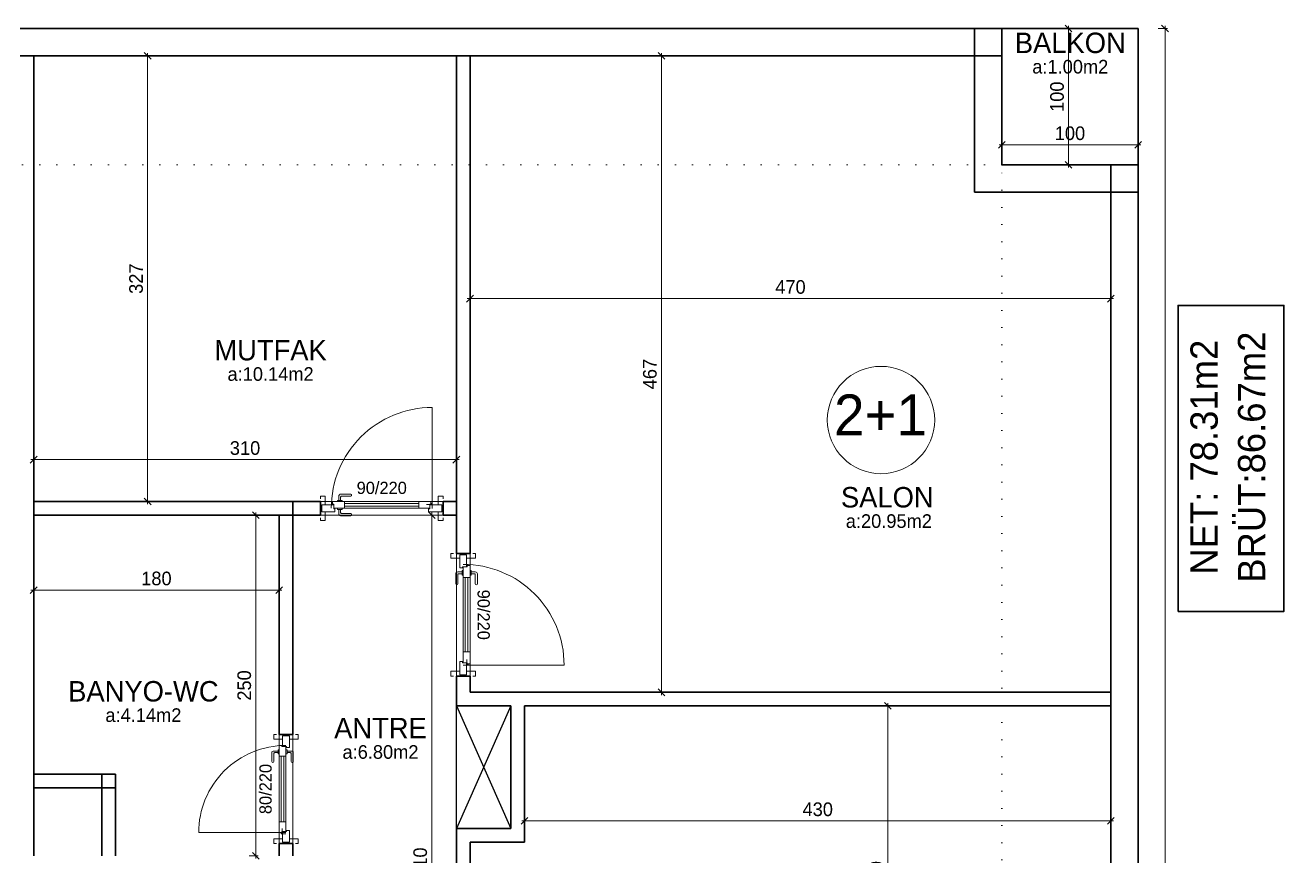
# Model space of a CAD drawing. Header units: centimetres. Extents: x 562865 to 1310255, y -148070 to 32737.
# Drawn here: x 592642 to 593565, y -611 to -2 of the extents above; entities that cross this region are included whole.
import ezdxf
from ezdxf.enums import TextEntityAlignment as Align

# ---------------------------------------------------------------- set-up
doc = ezdxf.new("R2010")
doc.units = ezdxf.units.CM
doc.header["$LTSCALE"] = 2.5
doc.linetypes.add('DOT', pattern=[0.25, 0, -0.25])
doc.layers.get('0').update_dxf_attribs({"color": 86})
for name, color, linetype, lineweight in [('ADAKENARI', 18, 'Continuous', 5), ('DUVAR', 4, 'Continuous', 30), ('duvar-kesim', 7, 'Continuous', 0), ('GÖRÜNÜŞLER', 96, 'Continuous', 25), ('iç ölçü', 106, 'Continuous', 18), ('kapi', 9, 'Continuous', 0)]:
    doc.layers.add(name, color=color, linetype=linetype, lineweight=lineweight)
for name, color, linetype in [('alan', 7, 'Continuous'), ('kapi-yazi', 7, 'Continuous'), ('mahal', 7, 'Continuous')]:
    doc.layers.add(name, color=color, linetype=linetype)
doc.styles.add('PINAR', font='comic.ttf')
doc.dimstyles.new('TEMİZ ÖLÇÜ', dxfattribs={"dimtxt": 10, "dimasz": 5, "dimexe": 1.8, "dimexo": 0.625, "dimgap": 3, "dimtad": 1, "dimdec": 0, "dimrnd": 0.5, "dimzin": 1, "dimdsep": 46, "dimtxsty": 'PINAR', "dimblk": 'OBLIQUE', "dimcen": 0.9, "dimdle": 2, "dimclrd": 256, "dimclre": 256, "dimclrt": 7, "dimadec": 0, "dimazin": 0, "dimtfac": 1, "dimtdec": 0, "dimtofl": 0, "dimtmove": 2, "dimatfit": 2, "dimfxl": 10, "dimfxlon": 1, "dimlwd": -1, "dimlwe": -1, "dimarcsym": 0})

# ---------------------------------------------------------------- blocks, each defined once
blk = doc.blocks.new('_Oblique')
at = {"color": 0, "linetype": 'ByBlock', "lineweight": -2}
blk.add_line((-0.5, -0.5), (0.5, 0.5), dxfattribs=at)
blk = doc.blocks.new('*D92')
at = {"layer": 'Defpoints', "color": 0}
for p in [(593254.37, -501.13), (593274.98, -501.13), (593254.37, -751.13)]:
    blk.add_point(p, dxfattribs=at)
at = {"layer": 'iç ölçü'}
for p, q in [((593269.98, -501.13), (593276.78, -501.13)), ((593274.98, -753.13), (593274.98, -499.13)), ((593269.98, -751.13), (593276.78, -751.13))]:
    blk.add_line(p, q, dxfattribs=at)
at = {"layer": 'iç ölçü', "linetype": 'ByBlock', "xscale": 5, "yscale": 5, "zscale": 5}
for p, rotation in [((593274.98, -501.13), 90), ((593274.98, -751.13), 270)]:
    blk.add_blockref('_Oblique', p, dxfattribs=dict(at, rotation=rotation))
at = {"layer": 'iç ölçü', "color": 7, "insert": (593266.506387, -626.13), "char_height": 10, "attachment_point": 5, "rotation": 90, "style": 'PINAR'}
blk.add_mtext('250', dxfattribs=at)
blk = doc.blocks.new('*D93')
at = {"layer": 'Defpoints', "color": 0}
for p in [(593008.58, -552.14), (593438.58, -552.14), (593438.58, -585.47)]:
    blk.add_point(p, dxfattribs=at)
at = {"layer": 'iç ölçü'}
for p, q in [((593008.58, -580.47), (593008.58, -587.27)), ((593438.58, -580.47), (593438.58, -587.27)), ((593006.58, -585.47), (593440.58, -585.47))]:
    blk.add_line(p, q, dxfattribs=at)
at = {"layer": 'iç ölçü', "linetype": 'ByBlock', "xscale": 5, "yscale": 5, "zscale": 5, "rotation": 180}
blk.add_blockref('_Oblique', (593008.58, -585.47), dxfattribs=at)
at = {"layer": 'iç ölçü', "linetype": 'ByBlock', "xscale": 5, "yscale": 5, "zscale": 5}
blk.add_blockref('_Oblique', (593438.58, -585.47), dxfattribs=at)
at = {"layer": 'iç ölçü', "color": 7, "insert": (593223.58, -577.04), "char_height": 10, "attachment_point": 5, "style": 'PINAR'}
blk.add_mtext('430', dxfattribs=at)
blk = doc.blocks.new('*D94')
at = {"layer": 'Defpoints', "color": 0}
for p in [(593082.38, -24.13), (593109.04, -24.13), (593082.38, -491.13)]:
    blk.add_point(p, dxfattribs=at)
at = {"layer": 'iç ölçü'}
for p, q in [((593104.04, -24.13), (593110.84, -24.13)), ((593109.04, -493.13), (593109.04, -22.13)), ((593104.04, -491.13), (593110.84, -491.13))]:
    blk.add_line(p, q, dxfattribs=at)
at = {"layer": 'iç ölçü', "linetype": 'ByBlock', "xscale": 5, "yscale": 5, "zscale": 5}
for p, rotation in [((593109.04, -24.13), 90), ((593109.04, -491.13), 270)]:
    blk.add_blockref('_Oblique', p, dxfattribs=dict(at, rotation=rotation))
at = {"layer": 'iç ölçü', "color": 7, "insert": (593100.52, -257.63), "char_height": 10, "attachment_point": 5, "rotation": 90, "style": 'PINAR'}
blk.add_mtext('467', dxfattribs=at)
blk = doc.blocks.new('*D95')
at = {"layer": 'Defpoints', "color": 0}
for p in [(592968.58, -151.42), (593438.58, -151.42), (593438.58, -202.29)]:
    blk.add_point(p, dxfattribs=at)
at = {"layer": 'iç ölçü'}
for p, q in [((592966.58, -202.29), (593440.58, -202.29)), ((592968.58, -197.29), (592968.58, -204.09)), ((593438.58, -197.29), (593438.58, -204.09))]:
    blk.add_line(p, q, dxfattribs=at)
at = {"layer": 'iç ölçü', "linetype": 'ByBlock', "xscale": 5, "yscale": 5, "zscale": 5, "rotation": 180}
blk.add_blockref('_Oblique', (592968.58, -202.29), dxfattribs=at)
at = {"layer": 'iç ölçü', "linetype": 'ByBlock', "xscale": 5, "yscale": 5, "zscale": 5}
blk.add_blockref('_Oblique', (593438.58, -202.29), dxfattribs=at)
at = {"layer": 'iç ölçü', "color": 7, "insert": (593203.58, -193.79), "char_height": 10, "attachment_point": 5, "style": 'PINAR'}
blk.add_mtext('470', dxfattribs=at)
blk = doc.blocks.new('*D96')
at = {"layer": 'Defpoints', "color": 0}
for p in [(593379.72, -4.13), (593407.52, -4.13), (593379.72, -104.13)]:
    blk.add_point(p, dxfattribs=at)
at = {"layer": 'iç ölçü'}
for p, q in [((593402.52, -4.13), (593409.32, -4.13)), ((593407.52, -106.13), (593407.52, -2.13)), ((593402.52, -104.13), (593409.32, -104.13))]:
    blk.add_line(p, q, dxfattribs=at)
at = {"layer": 'iç ölçü', "linetype": 'ByBlock', "xscale": 5, "yscale": 5, "zscale": 5}
for p, rotation in [((593407.52, -4.13), 90), ((593407.52, -104.13), 270)]:
    blk.add_blockref('_Oblique', p, dxfattribs=dict(at, rotation=rotation))
at = {"layer": 'iç ölçü', "color": 7, "insert": (593399.114046, -54.13), "char_height": 10, "attachment_point": 5, "rotation": 90, "style": 'PINAR'}
blk.add_mtext('100', dxfattribs=at)
blk = doc.blocks.new('*D97')
at = {"layer": 'Defpoints', "color": 0}
for p in [(593358.58, -82.79), (593458.58, -82.79), (593358.58, -89.41)]:
    blk.add_point(p, dxfattribs=at)
at = {"layer": 'iç ölçü'}
for p, q in [((593460.58, -89.41), (593356.58, -89.41)), ((593358.58, -84.41), (593358.58, -91.21)), ((593458.58, -84.41), (593458.58, -91.21))]:
    blk.add_line(p, q, dxfattribs=at)
at = {"layer": 'iç ölçü', "linetype": 'ByBlock', "xscale": 5, "yscale": 5, "zscale": 5, "rotation": 180}
blk.add_blockref('_Oblique', (593358.58, -89.41), dxfattribs=at)
at = {"layer": 'iç ölçü', "linetype": 'ByBlock', "xscale": 5, "yscale": 5, "zscale": 5}
blk.add_blockref('_Oblique', (593458.58, -89.41), dxfattribs=at)
at = {"layer": 'iç ölçü', "color": 7, "insert": (593408.58, -81), "char_height": 10, "attachment_point": 5, "style": 'PINAR'}
blk.add_mtext('100', dxfattribs=at)
blk = doc.blocks.new('*D98')
at = {"layer": 'Defpoints', "color": 0}
for p in [(592732.12, -24.13), (592749.06, -24.13), (592749.06, -351.13)]:
    blk.add_point(p, dxfattribs=at)
at = {"layer": 'iç ölçü'}
for p, q in [((592737.12, -24.13), (592730.32, -24.13)), ((592732.12, -353.13), (592732.12, -22.13)), ((592737.12, -351.13), (592730.32, -351.13))]:
    blk.add_line(p, q, dxfattribs=at)
at = {"layer": 'iç ölçü', "linetype": 'ByBlock', "xscale": 5, "yscale": 5, "zscale": 5}
for p, rotation in [((592732.12, -24.13), 90), ((592732.12, -351.13), 270)]:
    blk.add_blockref('_Oblique', p, dxfattribs=dict(at, rotation=rotation))
at = {"layer": 'iç ölçü', "color": 7, "insert": (592723.7, -187.63), "char_height": 10, "attachment_point": 5, "rotation": 90, "style": 'PINAR'}
blk.add_mtext('327', dxfattribs=at)
blk = doc.blocks.new('*D99')
at = {"layer": 'Defpoints', "color": 0}
for p in [(592648.58, -58.06), (592958.58, -58.06), (592958.58, -320.4)]:
    blk.add_point(p, dxfattribs=at)
at = {"layer": 'iç ölçü'}
for p, q in [((592646.58, -320.4), (592960.58, -320.4)), ((592648.58, -315.4), (592648.58, -322.2)), ((592958.58, -315.4), (592958.58, -322.2))]:
    blk.add_line(p, q, dxfattribs=at)
at = {"layer": 'iç ölçü', "linetype": 'ByBlock', "xscale": 5, "yscale": 5, "zscale": 5, "rotation": 180}
blk.add_blockref('_Oblique', (592648.58, -320.4), dxfattribs=at)
at = {"layer": 'iç ölçü', "linetype": 'ByBlock', "xscale": 5, "yscale": 5, "zscale": 5}
blk.add_blockref('_Oblique', (592958.58, -320.4), dxfattribs=at)
at = {"layer": 'iç ölçü', "color": 7, "insert": (592803.58, -311.97), "char_height": 10, "attachment_point": 5, "style": 'PINAR'}
blk.add_mtext('310', dxfattribs=at)
blk = doc.blocks.new('*D100')
at = {"layer": 'Defpoints', "color": 0}
for p in [(592828.58, -416.13), (592648.58, -432.81), (592828.58, -432.81)]:
    blk.add_point(p, dxfattribs=at)
at = {"layer": 'iç ölçü'}
for p, q in [((592648.58, -421.13), (592648.58, -414.33)), ((592828.58, -421.13), (592828.58, -414.33)), ((592646.58, -416.13), (592830.58, -416.13))]:
    blk.add_line(p, q, dxfattribs=at)
at = {"layer": 'iç ölçü', "linetype": 'ByBlock', "xscale": 5, "yscale": 5, "zscale": 5, "rotation": 180}
blk.add_blockref('_Oblique', (592648.58, -416.13), dxfattribs=at)
at = {"layer": 'iç ölçü', "linetype": 'ByBlock', "xscale": 5, "yscale": 5, "zscale": 5}
blk.add_blockref('_Oblique', (592828.58, -416.13), dxfattribs=at)
at = {"layer": 'iç ölçü', "color": 7, "insert": (592738.58, -407.67), "char_height": 10, "attachment_point": 5, "style": 'PINAR'}
blk.add_mtext('180', dxfattribs=at)
blk = doc.blocks.new('*D101')
at = {"layer": 'Defpoints', "color": 0}
for p in [(592786.11, -361.13), (592786.11, -611.13), (592811.5, -611.13)]:
    blk.add_point(p, dxfattribs=at)
at = {"layer": 'iç ölçü'}
for p, q in [((592811.5, -359.13), (592811.5, -613.13)), ((592806.5, -361.13), (592813.3, -361.13)), ((592806.5, -611.13), (592813.3, -611.13))]:
    blk.add_line(p, q, dxfattribs=at)
at = {"layer": 'iç ölçü', "linetype": 'ByBlock', "xscale": 5, "yscale": 5, "zscale": 5}
for p, rotation in [((592811.5, -361.13), 90), ((592811.5, -611.13), 270)]:
    blk.add_blockref('_Oblique', p, dxfattribs=dict(at, rotation=rotation))
at = {"layer": 'iç ölçü', "color": 7, "insert": (592803.03, -486.13), "char_height": 10, "attachment_point": 5, "rotation": 90, "style": 'PINAR'}
blk.add_mtext('250', dxfattribs=at)
blk = doc.blocks.new('*D103')
at = {"layer": 'Defpoints', "color": 0}
for p in [(592933.58, -361.13), (592940.58, -361.13), (592933.58, -871.13)]:
    blk.add_point(p, dxfattribs=at)
at = {"layer": 'iç ölçü'}
for p, q in [((592940.58, -873.13), (592940.58, -359.13)), ((592935.58, -361.13), (592942.38, -361.13)), ((592935.58, -871.13), (592942.38, -871.13))]:
    blk.add_line(p, q, dxfattribs=at)
at = {"layer": 'iç ölçü', "linetype": 'ByBlock', "xscale": 5, "yscale": 5, "zscale": 5}
for p, rotation in [((592940.58, -361.13), 90), ((592940.58, -871.13), 270)]:
    blk.add_blockref('_Oblique', p, dxfattribs=dict(at, rotation=rotation))
at = {"layer": 'iç ölçü', "color": 7, "insert": (592932.09, -616.13), "char_height": 10, "attachment_point": 5, "rotation": 90, "style": 'PINAR'}
blk.add_mtext('510', dxfattribs=at)
blk = doc.blocks.new('fm-door1')
at = {"linetype": 'Continuous'}
for p, q in [((0, 25), (0, -25)), ((100, 25), (0, 25)), ((79.7, 31.8), (79.7, -0.3)), ((84, 27.6), (127.8, 27.6)), ((90, 50), (910, 50)), ((90, 50), (90, 30)), ((100, 30), (90, 30)), ((100, 30), (100, -5)), ((100, 30), (100, -5)), ((100, 0), (900, 0)), ((190, 50), (190, 0)), ((810, 50), (810, 0)), ((910, 30), (900, 30)), ((900, 30), (900, -5)), ((900, 25), (1000, 25)), ((910, 50), (910, 30)), ((1000, 25), (1000, -25)), ((110, -25), (0, -25)), ((100, -5), (110, -5)), ((110, -5), (100, -5)), ((110, -5), (110, -25)), ((110, -25), (110, -5)), ((890, -25), (890, -5)), ((890, -5), (900, -5)), ((890, -25), (1000, -25))]:
    blk.add_line(p, q, dxfattribs=at)
at = {"color": 8, "linetype": 'Continuous'}
for p, q in [((190, 35), (810, 35)), ((190, 15), (810, 15))]:
    blk.add_line(p, q, dxfattribs=at)
at = {"linetype": 'Continuous'}
for points in [[(857.6, 58.1), (857.6, 88.9, 0.414214), (842.4, 104.1), (758.6, 104.1, 1), (758.6, 88.9), (834.8, 88.9, -0.414214), (842.4, 81.3), (842.4, 58.1)], [(857.6, -8.1), (857.6, -38.9, -0.414214), (842.4, -54.1), (758.6, -54.1, -1), (758.6, -38.9), (834.8, -38.9, 0.414214), (842.4, -31.3), (842.4, -8.1)]]:
    blk.add_lwpolyline(points, format="xyb", dxfattribs=at)
for points in [[(869, 50), (869, 58.1), (831, 58.1), (831, 50)], [(869, 0), (869, -8.1), (831, -8.1), (831, 0)]]:
    blk.add_lwpolyline(points, dxfattribs=at)
blk.add_circle((84, 31.8), 4.26, dxfattribs=at)
blk = doc.blocks.new('*D599')
at = {"layer": 'Defpoints', "color": 0}
for p in [(593458.58, -4.13), (593478.29, -4.13), (593458.58, -2478.13)]:
    blk.add_point(p, dxfattribs=at)
at = {"layer": 'iç ölçü'}
for p, q in [((593473.29, -4.13), (593480.09, -4.13)), ((593478.29, -2480.13), (593478.29, -2.13)), ((593473.29, -2478.13), (593480.09, -2478.13))]:
    blk.add_line(p, q, dxfattribs=at)
at = {"layer": 'iç ölçü', "linetype": 'ByBlock', "xscale": 5, "yscale": 5, "zscale": 5}
for p, rotation in [((593478.29, -4.13), 90), ((593478.29, -2478.13), 270)]:
    blk.add_blockref('_Oblique', p, dxfattribs=dict(at, rotation=rotation))
at = {"layer": 'iç ölçü', "color": 7, "insert": (593469.79, -1241.13), "char_height": 10, "attachment_point": 5, "rotation": 90, "style": 'PINAR'}
blk.add_mtext('2474', dxfattribs=at)

msp = doc.modelspace()

# ---------------------------------------------------------------- linework, layer by layer
at = {"layer": 'ADAKENARI', "color": 2, "linetype": 'DOT', "ltscale": 20}
msp.add_lwpolyline([(593358.58, -104.13), (591918.58, -104.13), (591918.58, -2378.13), (593358.58, -2378.13)], close=True, dxfattribs=at)
at = {"layer": 'DUVAR'}
for p, q in [((593458.58, -4.13), (592638.58, -4.13)), ((593338.58, -124.13), (593338.58, -4.13)), ((593358.58, -104.13), (593358.58, -4.13)), ((593458.58, -2478.13), (593458.58, -4.13)), ((593358.58, -24.13), (592638.58, -24.13)), ((592648.58, -24.13), (592648.58, -611.13)), ((592958.58, -389.25), (592958.58, -24.13)), ((592968.58, -389.25), (592968.58, -24.13)), ((593358.58, -104.13), (593458.58, -104.13)), ((593438.58, -2378.13), (593438.58, -104.13)), ((593338.58, -124.13), (593458.58, -124.13)), ((592858.83, -351.13), (592648.58, -351.13)), ((592838.58, -522.1), (592838.58, -351.13)), ((592858.83, -361.13), (592858.83, -351.13)), ((592958.58, -351.13), (592948.83, -351.13)), ((592948.83, -361.13), (592948.83, -351.13)), ((592858.83, -361.13), (592648.58, -361.13)), ((592828.58, -522.1), (592828.58, -361.13)), ((592958.58, -361.13), (592948.83, -361.13)), ((592958.58, -389.25), (592968.58, -389.25)), ((592958.58, -479.25), (592968.58, -479.25)), ((592958.58, -501.13), (592958.58, -479.25)), ((592968.58, -491.13), (592968.58, -479.25)), ((593438.58, -491.13), (592968.58, -491.13)), ((592998.58, -501.13), (592958.58, -501.13)), ((592998.58, -591.13), (592998.58, -501.13)), ((593438.58, -501.13), (593008.58, -501.13)), ((593008.58, -601.13), (593008.58, -501.13)), ((592838.58, -522.1), (592828.58, -522.1)), ((592648.58, -551.13), (592708.58, -551.13)), ((592698.58, -551.13), (592698.58, -611.13)), ((592708.58, -551.13), (592708.58, -611.13)), ((592648.58, -561.13), (592708.58, -561.13)), ((592958.58, -648.49), (592958.58, -591.13)), ((592998.58, -591.13), (592958.58, -591.13)), ((592828.58, -611.13), (592828.58, -602.1)), ((592838.58, -602.1), (592828.58, -602.1)), ((592838.58, -611.13), (592838.58, -602.1)), ((592968.58, -648.49), (592968.58, -601.13)), ((593008.58, -601.13), (592968.58, -601.13))]:
    msp.add_line(p, q, dxfattribs=at)
at = {"layer": 'duvar-kesim'}
for p, q in [((592948.83, -351.13), (592858.83, -351.13)), ((592948.83, -361.13), (592858.83, -361.13)), ((592958.58, -479.25), (592958.58, -389.25)), ((592968.58, -479.25), (592968.58, -389.25)), ((592828.58, -602.1), (592828.58, -522.1)), ((592838.58, -602.1), (592838.58, -522.1))]:
    msp.add_line(p, q, dxfattribs=at)
at = {"layer": 'GÖRÜNÜŞLER'}
for p, q in [((592958.58, -591.13), (592958.58, -501.13)), ((592958.58, -501.13), (592998.58, -591.13)), ((592998.58, -501.13), (592958.58, -591.13))]:
    msp.add_line(p, q, dxfattribs=at)
at = {"layer": 'GÖRÜNÜŞLER', "lineweight": 30}
msp.add_lwpolyline([(593487.85, -431.79), (593487.85, -207.21), (593565.42, -207.21), (593565.42, -431.79)], close=True, dxfattribs=at)
at = {"layer": 'iç ölçü'}
msp.add_circle((593269.98, -291.37), 39.38, dxfattribs=at)
at = {"layer": 'kapi'}
for points in [[(592940.83, -356.13), (592940.83, -282.13, 0.414214), (592866.83, -356.13, 0.414214)], [(592963.58, -471.25), (593037.58, -471.25, 0.414214), (592963.58, -397.25, 0.414214)], [(592833.58, -594.1), (592769.58, -594.1, -0.414214), (592833.58, -530.1, -0.414214)]]:
    msp.add_lwpolyline(points, format="xyb", dxfattribs=at)
for points in [[(592858.83, -349.13), (592858.83, -347.13), (592862.33, -347.13), (592862.33, -353.63)], [(592948.83, -349.13), (592948.83, -347.13), (592945.33, -347.13), (592945.33, -353.63)], [(592858.83, -363.13), (592858.83, -365.13), (592862.33, -365.13), (592862.33, -358.63)], [(592948.83, -363.13), (592948.83, -365.13), (592945.33, -365.13), (592945.33, -358.63)], [(592956.58, -389.25), (592954.58, -389.25), (592954.58, -392.75), (592961.08, -392.75)], [(592970.58, -389.25), (592972.58, -389.25), (592972.58, -392.75), (592966.08, -392.75)], [(592956.58, -479.25), (592954.58, -479.25), (592954.58, -475.75), (592961.08, -475.75)], [(592970.58, -479.25), (592972.58, -479.25), (592972.58, -475.75), (592966.08, -475.75)], [(592826.58, -522.1), (592824.58, -522.1), (592824.58, -525.6), (592831.08, -525.6)], [(592840.58, -522.1), (592842.58, -522.1), (592842.58, -525.6), (592836.08, -525.6)], [(592826.58, -602.1), (592824.58, -602.1), (592824.58, -598.6), (592831.08, -598.6)], [(592840.58, -602.1), (592842.58, -602.1), (592842.58, -598.6), (592836.08, -598.6)]]:
    msp.add_lwpolyline(points, dxfattribs=at)

# ---------------------------------------------------------------- block references
for p, xscale, yscale, zscale, rotation in [((592947.83, -356.13), 0.08800000000000001, -0.1000000000000227, 0.08800000000000001, 180), ((592963.58, -478.25), 0.08799999999999016, -0.1000000000000227, 0.08800000000000001, 90.00004293555034), ((592833.58, -601.1), 0.07799999999997453, 0.1000000000000227, 0.07800000000000001, 90)]:
    msp.add_blockref('fm-door1', p, dxfattribs=dict(at, xscale=xscale, yscale=yscale, zscale=zscale, rotation=rotation))

# ---------------------------------------------------------------- texts
at = {"layer": 'alan', "style": 'PINAR'}
for s, p in [('a:1.00m2', (593408.8, -37.1)), ('a:10.14m2', (592822.3, -262.59)), ('a:20.95m2', (593275.75, -370.51)), ('a:4.14m2', (592729.02, -512.89)), ('a:6.80m2', (592902.91, -539.92))]:
    msp.add_text(s, height=10, dxfattribs=at).set_placement(p, align=Align.CENTER)
at = {"layer": 'alan', "lineweight": 90, "style": 'PINAR'}
for s, p in [('BRÜT:86.67m2', (593551.78, -318.63)), ('NET: 78.31m2', (593516.94, -318.63))]:
    msp.add_text(s, height=20, rotation=90, dxfattribs=at).set_placement(p, align=Align.CENTER)
at = {"layer": 'kapi-yazi', "style": 'PINAR'}
for s, rotation, p in [('90/220', 0, (592903.83, -341.13)), ('90/220', 270.00005, (592978.58, -434.25)), ('80/220', 90, (592818.58, -562.1))]:
    msp.add_text(s, height=9, rotation=rotation, dxfattribs=at).set_placement(p, align=Align.MIDDLE_CENTER)
at = {"layer": 'mahal', "style": 'PINAR'}
for s, height, p in [('BALKON', 15, (593408.8, -22.1)), ('MUTFAK', 15, (592822.3, -247.59)), ('2+1', 30, (593269.6, -302.59)), ('SALON', 15, (593274.61, -355.51)), ('BANYO-WC', 15, (592729.02, -497.89)), ('ANTRE', 15, (592902.91, -524.92))]:
    msp.add_text(s, height=height, dxfattribs=at).set_placement(p, align=Align.CENTER)

# ---------------------------------------------------------------- dimensions: what is measured, and where the dimension line sits
at = {"layer": 'iç ölçü'}
for base, p1, p2, picture, middle in [((593407.52, -4.13), (593379.72, -104.13), (593379.72, -4.13), '*D96', (593399.11, -54.13)), ((593478.29, -4.13), (593458.58, -2478.13), (593458.58, -4.13), '*D599', (593469.79, -1241.13)), ((592732.12, -24.13), (592749.06, -351.13), (592749.06, -24.13), '*D98', (592723.7, -187.63)), ((593109.04, -24.13), (593082.38, -491.13), (593082.38, -24.13), '*D94', (593100.52, -257.63)), ((592811.5, -611.13), (592786.11, -361.13), (592786.11, -611.13), '*D101', (592803.03, -486.13)), ((592940.58, -361.13), (592933.58, -871.13), (592933.58, -361.13), '*D103', (592932.09, -616.13)), ((593274.98, -501.13), (593254.37, -751.13), (593254.37, -501.13), '*D92', (593266.51, -626.13))]:
    dim = msp.add_linear_dim(base=base, p1=p1, p2=p2, angle=90, dimstyle='TEMİZ ÖLÇÜ', override={"dimfxl": 5, "dimarcsym": 1}, dxfattribs=at)
    dim.commit()
    dim.dimension.update_dxf_attribs({"geometry": picture, "text_midpoint": middle})
for base, p1, p2, picture, middle in [((592958.58, -320.4), (592648.58, -58.06), (592958.58, -58.06), '*D99', (592803.58, -311.97)), ((593358.58, -89.41), (593458.58, -82.79), (593358.58, -82.79), '*D97', (593408.58, -81)), ((593438.58, -202.29), (592968.58, -151.42), (593438.58, -151.42), '*D95', (593203.58, -193.79)), ((592828.58, -416.13), (592648.58, -432.81), (592828.58, -432.81), '*D100', (592738.58, -407.67)), ((593438.58, -585.47), (593008.58, -552.14), (593438.58, -552.14), '*D93', (593223.58, -577.04))]:
    dim = msp.add_linear_dim(base=base, p1=p1, p2=p2, dimstyle='TEMİZ ÖLÇÜ', override={"dimfxl": 5, "dimarcsym": 1}, dxfattribs=at)
    dim.commit()
    dim.dimension.update_dxf_attribs({"geometry": picture, "text_midpoint": middle})

doc.saveas('drawing.dxf')
